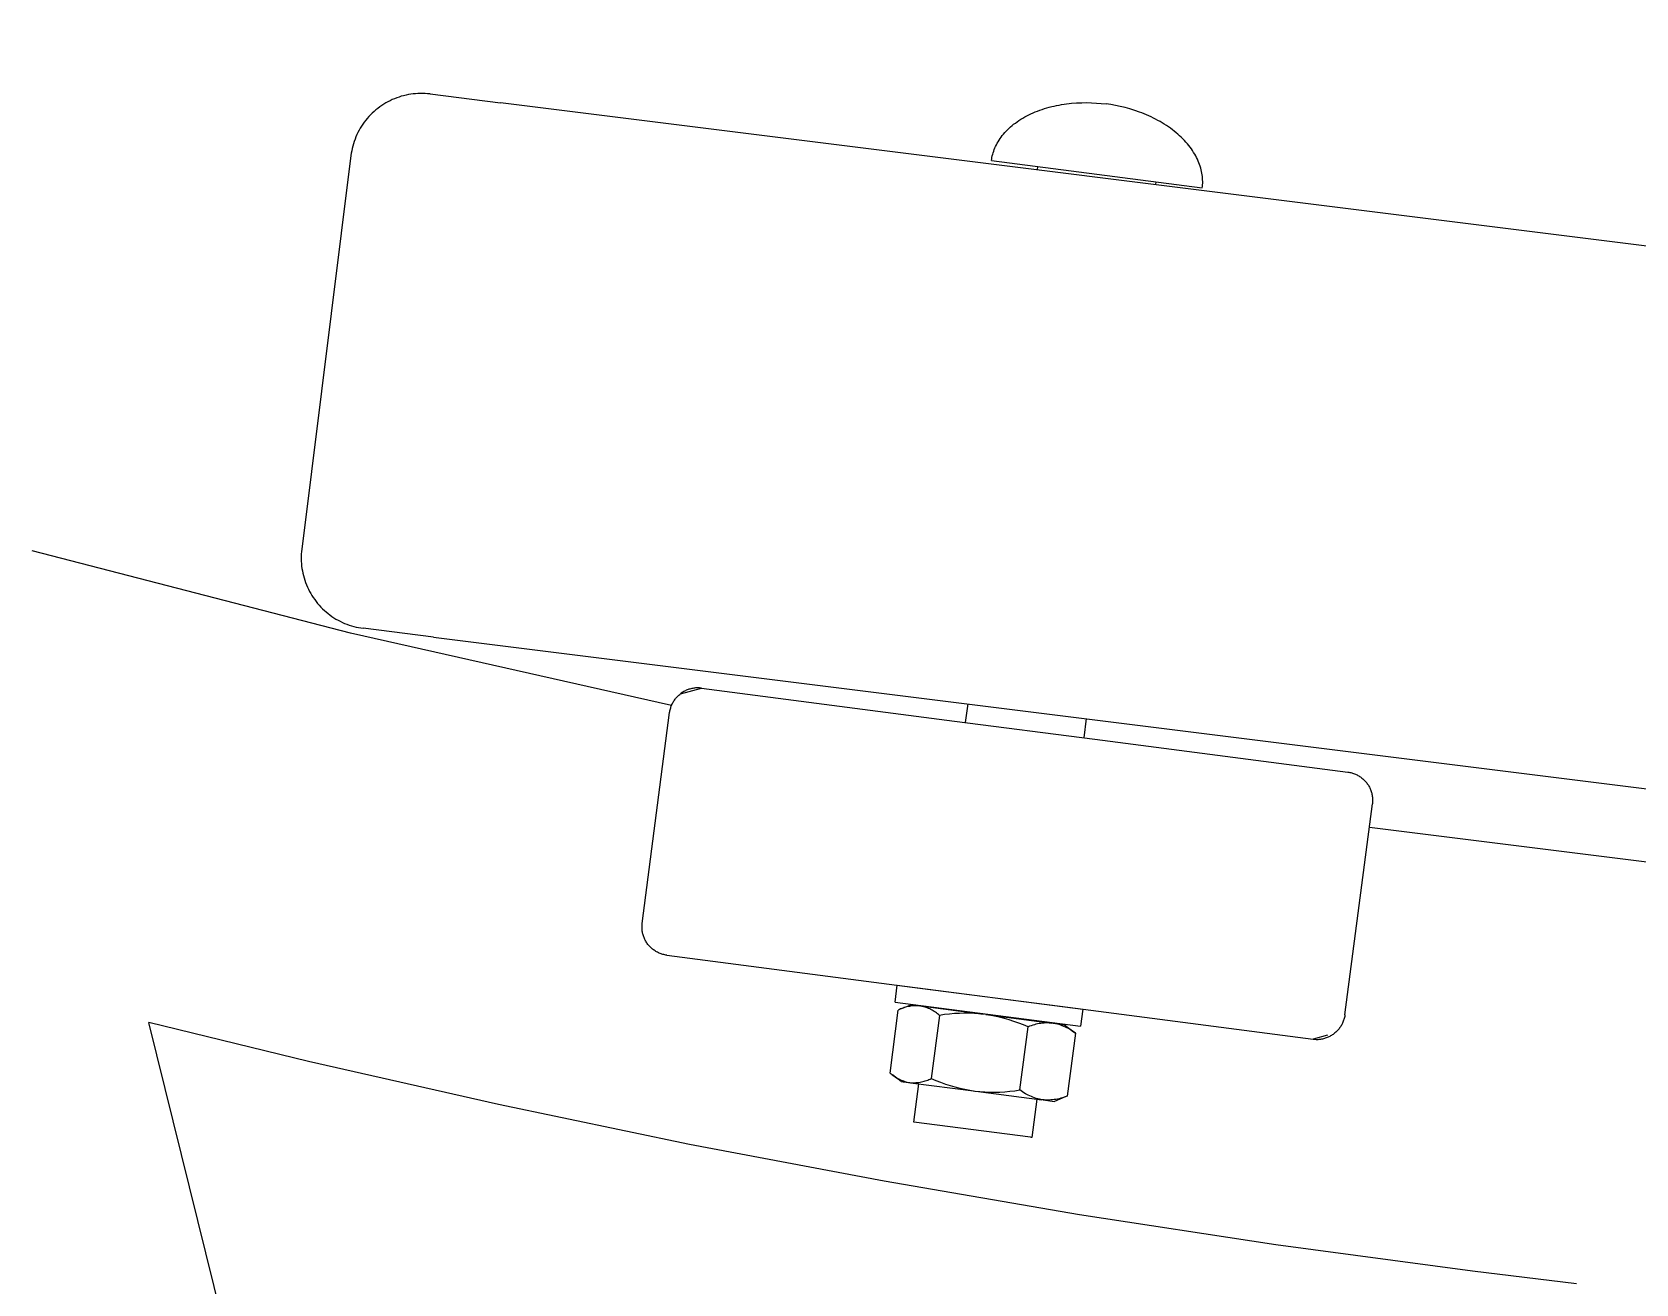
# Model space of a CAD drawing. Header units: inches. Extents: x -7 to 144, y -3 to 95.
# Drawn here: x 67.449 to 71.905, y 73.296 to 76.774 of the extents above; entities that cross this region are included whole.
import ezdxf

# ---------------------------------------------------------------- set-up
doc = ezdxf.new("R2010")
doc.units = ezdxf.units.IN
doc.layers.add('ZANO_R', color=7, linetype='Continuous', lineweight=0)
doc.layers.add('ZANO_W', color=1, linetype='Continuous', lineweight=0)
doc.styles.get("Standard").update_dxf_attribs({"font": 'arial.ttf'})
doc.dimstyles.new('amerykanie', dxfattribs={"dimtxt": 50, "dimasz": 50, "dimexe": 0.5, "dimexo": 0.5, "dimgap": 1, "dimtad": 1, "dimdec": 0, "dimzin": 0, "dimlunit": 5, "dimtxsty": 'Standard', "dimcen": 0.09, "dimclrd": 1, "dimclre": 1, "dimclrt": 1, "dimazin": 0, "dimtfac": 1, "dimtdec": 0, "dimtmove": 0, "dimatfit": 3, "dimfxl": 1, "dimtzin": 0, "dimarcsym": 1})

# ---------------------------------------------------------------- blocks, each defined once
blk = doc.blocks.new('*D356')
at = {"layer": 'ZANO_W', "color": 1, "lineweight": -2}
for p, q in [((66.7749, 83.7134), (66.7749, 80.4196)), ((84.2222, 74.8805), (84.2222, 81.4196)), ((67.7749, 80.9196), (83.2222, 80.9196))]:
    blk.add_line(p, q, dxfattribs=at)
at = {"layer": 'ZANO_W', "color": 1}
for points in [[(67.7749, 81.0863), (67.7749, 80.753), (66.7749, 80.9196)], [(83.2222, 80.753), (83.2222, 81.0863), (84.2222, 80.9196)]]:
    blk.add_solid(points, dxfattribs=at)
at = {"layer": 'ZANO_W', "color": 1, "insert": (75.4986, 82.0659), "char_height": 1.25, "attachment_point": 5}
blk.add_mtext('17 7/16', dxfattribs=at)

msp = doc.modelspace()

# ---------------------------------------------------------------- linework, layer by layer
at = {"layer": 'ZANO_R'}
for p, q in [((68.44994, 76.58581), (68.44386, 76.58295)), ((68.45612, 76.58846), (68.44994, 76.58581)), ((68.46238, 76.59089), (68.45612, 76.58846)), ((68.46873, 76.59311), (68.46238, 76.59089)), ((68.47514, 76.59512), (68.46873, 76.59311)), ((68.48163, 76.5969), (68.47514, 76.59512)), ((68.48816, 76.59846), (68.48163, 76.5969)), ((68.49475, 76.59979), (68.48816, 76.59846)), ((68.50138, 76.6009), (68.49475, 76.59979)), ((68.50804, 76.60179), (68.50138, 76.6009)), ((68.51473, 76.60244), (68.50804, 76.60179)), ((68.52144, 76.60287), (68.51473, 76.60244)), ((68.52816, 76.60307), (68.52144, 76.60287)), ((68.53488, 76.60303), (68.52816, 76.60307)), ((68.5416, 76.60277), (68.53488, 76.60303)), ((68.5483, 76.60228), (68.5416, 76.60277)), ((68.55499, 76.60156), (68.5483, 76.60228)), ((68.55508, 76.60155), (68.55499, 76.60156)), ((68.55508, 76.60155), (68.75032, 76.57715)), ((68.38968, 76.54371), (68.38507, 76.53882)), ((68.39446, 76.54844), (68.38968, 76.54371)), ((68.39939, 76.553), (68.39446, 76.54844)), ((68.40448, 76.55739), (68.39939, 76.553)), ((68.40972, 76.56161), (68.40448, 76.55739)), ((68.41509, 76.56565), (68.40972, 76.56161)), ((68.4206, 76.5695), (68.41509, 76.56565)), ((68.42624, 76.57316), (68.4206, 76.5695)), ((68.432, 76.57662), (68.42624, 76.57316)), ((68.43787, 76.57989), (68.432, 76.57662)), ((68.44386, 76.58295), (68.43787, 76.57989)), ((75.00091, 75.79602), (68.75032, 76.57715)), ((70.20677, 76.53764), (70.2124, 76.54068)), ((70.2124, 76.54068), (70.21816, 76.54361)), ((70.21816, 76.54361), (70.22405, 76.54643)), ((70.22405, 76.54643), (70.23006, 76.54914)), ((70.23006, 76.54914), (70.23618, 76.55174)), ((70.23618, 76.55174), (70.24241, 76.55421)), ((70.24241, 76.55421), (70.24874, 76.55656)), ((70.24874, 76.55656), (70.25517, 76.5588)), ((70.25517, 76.5588), (70.26168, 76.5609)), ((70.26168, 76.5609), (70.26828, 76.56289)), ((70.26828, 76.56289), (70.27494, 76.56475)), ((70.27494, 76.56475), (70.28168, 76.56648)), ((70.28168, 76.56648), (70.28847, 76.56808)), ((70.28847, 76.56808), (70.29532, 76.56956)), ((70.29532, 76.56956), (70.30221, 76.57091)), ((70.30221, 76.57091), (70.30914, 76.57213)), ((70.30914, 76.57213), (70.31609, 76.57322)), ((70.31609, 76.57322), (70.32308, 76.57419)), ((70.32308, 76.57419), (70.33007, 76.57503)), ((70.33007, 76.57503), (70.33708, 76.57575)), ((70.33708, 76.57575), (70.35109, 76.57683)), ((70.35109, 76.57683), (70.36506, 76.57742)), ((70.36506, 76.57742), (70.37894, 76.57756)), ((70.37894, 76.57756), (70.39267, 76.57725)), ((70.39267, 76.57725), (70.40623, 76.57653)), ((70.40623, 76.57653), (70.41956, 76.5754)), ((70.41956, 76.5754), (70.43264, 76.5739)), ((70.44567, 76.57201), (70.43264, 76.5739)), ((70.45885, 76.56969), (70.44567, 76.57201)), ((70.47214, 76.56693), (70.45885, 76.56969)), ((70.4855, 76.56372), (70.47214, 76.56693)), ((70.49888, 76.56004), (70.4855, 76.56372)), ((70.51223, 76.5559), (70.49888, 76.56004)), ((70.52551, 76.55128), (70.51223, 76.5559)), ((70.53209, 76.5488), (70.52551, 76.55128)), ((70.53864, 76.54619), (70.53209, 76.5488)), ((70.54515, 76.54347), (70.53864, 76.54619)), ((70.55159, 76.54064), (70.54515, 76.54347)), ((70.55798, 76.53769), (70.55159, 76.54064)), ((68.35782, 76.5006), (68.3547, 76.49464)), ((68.36114, 76.50644), (68.35782, 76.5006)), ((68.36466, 76.51217), (68.36114, 76.50644)), ((68.36837, 76.51777), (68.36466, 76.51217)), ((68.37228, 76.52324), (68.36837, 76.51777)), ((68.37636, 76.52858), (68.37228, 76.52324)), ((68.38063, 76.53377), (68.37636, 76.52858)), ((68.38507, 76.53882), (68.38063, 76.53377)), ((70.15124, 76.49412), (70.15495, 76.49815)), ((70.15495, 76.49815), (70.15883, 76.50213)), ((70.15883, 76.50213), (70.16288, 76.50604)), ((70.16288, 76.50604), (70.16711, 76.50988)), ((70.16711, 76.50988), (70.17151, 76.51365)), ((70.17151, 76.51365), (70.17607, 76.51734)), ((70.17607, 76.51734), (70.1808, 76.52095)), ((70.1808, 76.52095), (70.18569, 76.52448)), ((70.18569, 76.52448), (70.19074, 76.52791)), ((70.19074, 76.52791), (70.19594, 76.53125)), ((70.19594, 76.53125), (70.20128, 76.5345)), ((70.20128, 76.5345), (70.20677, 76.53764)), ((70.5643, 76.53462), (70.55798, 76.53769)), ((70.57054, 76.53145), (70.5643, 76.53462)), ((70.5767, 76.52816), (70.57054, 76.53145)), ((70.58277, 76.52477), (70.5767, 76.52816)), ((70.58874, 76.52127), (70.58277, 76.52477)), ((70.59461, 76.51766), (70.58874, 76.52127)), ((70.60037, 76.51396), (70.59461, 76.51766)), ((70.60601, 76.51016), (70.60037, 76.51396)), ((70.61153, 76.50627), (70.60601, 76.51016)), ((70.61692, 76.50229), (70.61153, 76.50627)), ((70.62218, 76.49822), (70.61692, 76.50229)), ((70.6273, 76.49406), (70.62218, 76.49822)), ((68.33876, 76.45049), (68.33737, 76.44391)), ((68.34039, 76.45701), (68.33876, 76.45049)), ((68.34223, 76.46347), (68.34039, 76.45701)), ((68.3443, 76.46987), (68.34223, 76.46347)), ((68.34658, 76.47619), (68.3443, 76.46987)), ((68.34907, 76.48244), (68.34658, 76.47619)), ((68.35178, 76.48859), (68.34907, 76.48244)), ((68.3547, 76.49464), (68.35178, 76.48859)), ((70.12221, 76.44723), (70.12397, 76.4516)), ((70.12397, 76.4516), (70.1259, 76.45597)), ((70.1259, 76.45597), (70.12801, 76.46032)), ((70.12801, 76.46032), (70.13029, 76.46465)), ((70.13029, 76.46465), (70.13275, 76.46896)), ((70.13275, 76.46896), (70.13538, 76.47325)), ((70.13538, 76.47325), (70.1382, 76.4775)), ((70.1382, 76.4775), (70.14119, 76.48172)), ((70.14119, 76.48172), (70.14436, 76.4859)), ((70.14436, 76.4859), (70.14771, 76.49004)), ((70.14771, 76.49004), (70.15124, 76.49412)), ((70.63227, 76.48983), (70.6273, 76.49406)), ((70.63709, 76.48552), (70.63227, 76.48983)), ((70.64175, 76.48115), (70.63709, 76.48552)), ((70.64626, 76.47671), (70.64175, 76.48115)), ((70.6506, 76.4722), (70.64626, 76.47671)), ((70.65477, 76.46764), (70.6506, 76.4722)), ((70.65877, 76.46303), (70.65477, 76.46764)), ((70.6626, 76.45838), (70.65877, 76.46303)), ((70.66625, 76.45368), (70.6626, 76.45838)), ((70.66972, 76.44894), (70.66625, 76.45368)), ((68.33524, 76.43064), (68.19855, 75.33679)), ((68.33619, 76.4373), (68.33524, 76.43064)), ((68.33737, 76.44391), (68.33619, 76.4373)), ((70.11447, 76.41672), (70.11511, 76.42104)), ((70.11447, 76.41672), (70.7001, 76.34066)), ((70.11511, 76.42104), (70.11589, 76.42538)), ((70.11589, 76.42538), (70.11683, 76.42974)), ((70.11683, 76.42974), (70.11793, 76.4341)), ((70.11793, 76.4341), (70.11919, 76.43848)), ((70.11919, 76.43848), (70.12062, 76.44285)), ((70.12062, 76.44285), (70.12221, 76.44723)), ((70.67301, 76.44417), (70.66972, 76.44894)), ((70.67611, 76.43938), (70.67301, 76.44417)), ((70.67904, 76.43456), (70.67611, 76.43938)), ((70.68177, 76.42973), (70.67904, 76.43456)), ((70.68433, 76.42489), (70.68177, 76.42973)), ((70.68669, 76.42004), (70.68433, 76.42489)), ((70.68888, 76.41518), (70.68669, 76.42004)), ((70.69087, 76.41033), (70.68888, 76.41518)), ((70.69269, 76.40549), (70.69087, 76.41033)), ((70.24211, 76.39072), (70.24331, 76.39998)), ((70.69432, 76.40066), (70.69269, 76.40549)), ((70.69578, 76.39584), (70.69432, 76.40066)), ((70.69705, 76.39104), (70.69578, 76.39584)), ((70.69815, 76.38627), (70.69705, 76.39104)), ((70.69907, 76.38153), (70.69815, 76.38627)), ((70.69983, 76.37681), (70.69907, 76.38153)), ((70.70041, 76.37214), (70.69983, 76.37681)), ((70.70083, 76.3675), (70.70041, 76.37214)), ((70.70109, 76.3629), (70.70083, 76.3675)), ((70.7012, 76.35835), (70.70109, 76.3629)), ((70.57126, 76.35739), (70.57027, 76.34971)), ((70.7001, 76.34066), (70.70059, 76.345)), ((70.70059, 76.345), (70.70094, 76.3494)), ((70.70094, 76.3494), (70.70114, 76.35385)), ((70.70114, 76.35385), (70.7012, 76.35835)), ((68.19855, 75.33679), (68.19783, 75.3301)), ((68.33413, 75.10347), (67.44946, 75.3326)), ((68.19707, 75.31668), (68.19704, 75.30996)), ((68.19704, 75.30996), (68.19724, 75.30324)), ((68.19733, 75.3234), (68.19707, 75.31668)), ((68.19724, 75.30324), (68.19766, 75.29654)), ((68.19783, 75.3301), (68.19733, 75.3234)), ((68.19766, 75.29654), (68.19832, 75.28985)), ((68.19832, 75.28985), (68.1992, 75.28318)), ((68.1992, 75.28318), (68.20031, 75.27655)), ((68.20031, 75.27655), (68.20165, 75.26997)), ((68.20165, 75.26997), (68.20321, 75.26343)), ((68.20321, 75.26343), (68.20499, 75.25695)), ((68.20499, 75.25695), (68.20699, 75.25053)), ((68.20699, 75.25053), (68.20921, 75.24419)), ((68.20921, 75.24419), (68.21165, 75.23792)), ((68.21165, 75.23792), (68.2143, 75.23174)), ((68.2143, 75.23174), (68.21716, 75.22566)), ((68.21716, 75.22566), (68.22022, 75.21968)), ((68.22022, 75.21968), (68.22349, 75.2138)), ((68.22349, 75.2138), (68.22695, 75.20804)), ((68.22695, 75.20804), (68.23061, 75.2024)), ((68.23061, 75.2024), (68.23446, 75.19689)), ((68.23446, 75.19689), (68.2385, 75.19152)), ((68.2385, 75.19152), (68.24271, 75.18628)), ((68.24271, 75.18628), (68.24711, 75.1812)), ((68.24711, 75.1812), (68.25167, 75.17626)), ((68.25167, 75.17626), (68.2564, 75.17149)), ((68.2564, 75.17149), (68.26129, 75.16687)), ((68.26129, 75.16687), (68.26633, 75.16243)), ((68.26633, 75.16243), (68.27153, 75.15817)), ((68.27153, 75.15817), (68.27686, 75.15408)), ((68.27686, 75.15408), (68.28234, 75.15018)), ((68.28234, 75.15018), (68.28794, 75.14646)), ((68.28794, 75.14646), (68.29367, 75.14294)), ((68.29367, 75.14294), (68.29951, 75.13962)), ((68.29951, 75.13962), (68.30546, 75.1365)), ((68.30546, 75.1365), (68.31152, 75.13358)), ((68.31152, 75.13358), (68.31767, 75.13088)), ((68.31767, 75.13088), (68.32391, 75.12838)), ((68.32391, 75.12838), (68.33023, 75.1261)), ((68.33023, 75.1261), (68.33663, 75.12403)), ((68.33663, 75.12403), (68.3431, 75.12219)), ((68.3431, 75.12219), (68.34962, 75.12057)), ((68.34962, 75.12057), (68.35619, 75.11917)), ((68.35619, 75.11917), (68.36281, 75.11799)), ((68.36281, 75.11799), (68.36947, 75.11705)), ((68.5648, 75.09264), (68.36945, 75.11705)), ((69.22563, 74.90249), (68.33413, 75.10347)), ((68.5648, 75.09264), (74.81539, 74.3115)), ((69.25052, 74.93519), (69.3087, 74.95089)), ((69.25267, 74.9368), (69.25052, 74.93519)), ((69.25489, 74.93833), (69.25267, 74.9368)), ((69.25715, 74.93978), (69.25489, 74.93833)), ((69.25946, 74.94115), (69.25715, 74.93978)), ((69.26182, 74.94245), (69.25946, 74.94115)), ((69.26421, 74.94366), (69.26182, 74.94245)), ((69.26665, 74.94479), (69.26421, 74.94366)), ((69.26913, 74.94584), (69.26665, 74.94479)), ((69.27164, 74.9468), (69.26913, 74.94584)), ((69.27418, 74.94768), (69.27164, 74.9468)), ((69.27675, 74.94847), (69.27418, 74.94768)), ((69.27935, 74.94917), (69.27675, 74.94847)), ((69.28197, 74.94978), (69.27935, 74.94917)), ((69.2846, 74.9503), (69.28197, 74.94978)), ((69.28726, 74.95073), (69.2846, 74.9503)), ((69.28993, 74.95107), (69.28726, 74.95073)), ((69.2926, 74.95132), (69.28993, 74.95107)), ((69.29529, 74.95148), (69.2926, 74.95132)), ((69.29797, 74.95154), (69.29529, 74.95148)), ((69.30066, 74.95152), (69.29797, 74.95154)), ((69.30335, 74.9514), (69.30066, 74.95152)), ((69.30603, 74.95119), (69.30335, 74.9514)), ((69.3087, 74.95089), (69.30603, 74.95119)), ((69.3087, 74.95089), (70.01146, 74.85958)), ((69.22192, 74.89088), (69.22258, 74.89349)), ((69.22258, 74.89349), (69.22333, 74.89607)), ((69.22333, 74.89607), (69.22417, 74.89863)), ((69.22417, 74.89863), (69.22509, 74.90115)), ((69.22509, 74.90115), (69.2261, 74.90364)), ((69.2261, 74.90364), (69.2272, 74.9061)), ((69.2272, 74.9061), (69.22838, 74.90851)), ((69.22838, 74.90851), (69.22964, 74.91089)), ((69.22964, 74.91089), (69.23098, 74.91322)), ((69.23098, 74.91322), (69.2324, 74.9155)), ((69.2324, 74.9155), (69.23389, 74.91774)), ((69.23389, 74.91774), (69.23547, 74.91992)), ((69.23547, 74.91992), (69.23711, 74.92205)), ((69.23711, 74.92205), (69.23883, 74.92411)), ((69.23883, 74.92411), (69.24061, 74.92612)), ((69.24061, 74.92612), (69.24247, 74.92807)), ((69.24247, 74.92807), (69.24439, 74.92995)), ((69.24439, 74.92995), (69.24637, 74.93177)), ((69.24637, 74.93177), (69.24841, 74.93352)), ((69.24841, 74.93352), (69.25052, 74.93519)), ((70.04272, 74.85552), (70.04942, 74.9071)), ((69.14438, 74.29732), (69.22047, 74.88295)), ((69.22047, 74.88295), (69.22086, 74.88561)), ((69.22086, 74.88561), (69.22135, 74.88826)), ((69.22135, 74.88826), (69.22192, 74.89088)), ((70.01146, 74.85958), (70.40187, 74.80885)), ((70.37758, 74.86609), (70.37067, 74.8129)), ((70.40187, 74.80885), (71.10463, 74.71754)), ((71.10463, 74.71754), (71.10729, 74.71715)), ((71.10729, 74.71715), (71.10993, 74.71667)), ((71.10993, 74.71667), (71.11255, 74.71609)), ((71.11255, 74.71609), (71.11516, 74.71543)), ((71.11516, 74.71543), (71.11774, 74.71468)), ((71.11774, 74.71468), (71.12029, 74.71385)), ((71.12029, 74.71385), (71.12281, 74.71292)), ((71.12281, 74.71292), (71.1253, 74.71191)), ((71.1253, 74.71191), (71.12776, 74.71082)), ((71.12776, 74.71082), (71.13017, 74.70964)), ((71.13017, 74.70964), (71.13255, 74.70838)), ((71.13255, 74.70838), (71.13488, 74.70704)), ((71.13488, 74.70704), (71.13716, 74.70563)), ((71.13716, 74.70563), (71.13939, 74.70413)), ((71.13939, 74.70413), (71.14158, 74.70256)), ((71.14158, 74.70256), (71.1437, 74.70091)), ((71.1437, 74.70091), (71.14577, 74.6992)), ((71.14577, 74.6992), (71.14778, 74.69741)), ((71.14778, 74.69741), (71.14973, 74.69556)), ((71.14973, 74.69556), (71.15162, 74.69364)), ((71.15162, 74.69364), (71.15343, 74.69166)), ((71.15343, 74.69166), (71.15518, 74.68961)), ((71.15518, 74.68961), (71.15686, 74.68751)), ((71.15686, 74.68751), (71.15846, 74.68535)), ((71.15846, 74.68535), (71.15999, 74.68314)), ((71.15999, 74.68314), (71.16145, 74.68088)), ((71.16145, 74.68088), (71.16282, 74.67857)), ((71.16282, 74.67857), (71.16412, 74.67621)), ((71.16412, 74.67621), (71.16533, 74.67381)), ((71.16533, 74.67381), (71.16647, 74.67137)), ((71.16647, 74.67137), (71.16751, 74.66889)), ((71.16751, 74.66889), (71.16848, 74.66638)), ((71.09647, 74.04368), (71.17257, 74.62931)), ((71.16848, 74.66638), (71.16935, 74.66384)), ((71.16935, 74.66384), (71.17014, 74.66127)), ((71.17014, 74.66127), (71.17084, 74.65867)), ((71.17084, 74.65867), (71.17145, 74.65605)), ((71.17145, 74.65605), (71.17198, 74.65341)), ((71.17198, 74.65341), (71.17241, 74.65076)), ((71.17241, 74.65076), (71.17275, 74.64809)), ((71.17287, 74.63198), (71.17257, 74.62931)), ((71.17275, 74.64809), (71.173, 74.64541)), ((71.17308, 74.63466), (71.17287, 74.63198)), ((71.173, 74.64541), (71.17316, 74.64273)), ((71.1732, 74.63735), (71.17308, 74.63466)), ((71.17316, 74.64273), (71.17322, 74.64004)), ((71.17322, 74.64004), (71.1732, 74.63735)), ((72.06257, 74.45134), (71.16409, 74.56407)), ((69.14373, 74.28658), (69.14375, 74.28928)), ((69.14379, 74.28389), (69.14373, 74.28658)), ((69.14375, 74.28928), (69.14387, 74.29196)), ((69.14395, 74.28121), (69.14379, 74.28389)), ((69.14387, 74.29196), (69.14408, 74.29465)), ((69.1442, 74.27853), (69.14395, 74.28121)), ((69.14408, 74.29465), (69.14438, 74.29732)), ((69.14454, 74.27586), (69.1442, 74.27853)), ((69.14497, 74.2732), (69.14454, 74.27586)), ((69.1455, 74.27056), (69.14497, 74.2732)), ((69.14611, 74.26794), (69.1455, 74.27056)), ((69.14681, 74.26534), (69.14611, 74.26794)), ((69.1476, 74.26277), (69.14681, 74.26534)), ((69.14848, 74.26022), (69.1476, 74.26277)), ((69.14945, 74.25771), (69.14848, 74.26022)), ((69.1505, 74.25523), (69.14945, 74.25771)), ((69.15163, 74.25279), (69.1505, 74.25523)), ((69.15285, 74.25039), (69.15163, 74.25279)), ((69.15414, 74.24803), (69.15285, 74.25039)), ((69.15552, 74.24572), (69.15414, 74.24803)), ((69.15698, 74.24345), (69.15552, 74.24572)), ((69.15851, 74.24124), (69.15698, 74.24345)), ((69.16012, 74.23908), (69.15851, 74.24124)), ((69.1618, 74.23698), (69.16012, 74.23908)), ((69.16355, 74.23493), (69.1618, 74.23698)), ((69.16537, 74.23295), (69.16355, 74.23493)), ((69.16726, 74.23103), (69.16537, 74.23295)), ((69.16921, 74.22918), (69.16726, 74.23103)), ((69.17122, 74.22739), (69.16921, 74.22918)), ((69.1733, 74.22567), (69.17122, 74.22739)), ((69.17543, 74.22403), (69.1733, 74.22567)), ((69.17761, 74.22246), (69.17543, 74.22403)), ((69.17984, 74.22097), (69.17761, 74.22246)), ((69.18212, 74.21956), (69.17984, 74.22097)), ((69.18444, 74.21823), (69.18212, 74.21956)), ((69.18681, 74.21697), (69.18444, 74.21823)), ((69.18922, 74.2158), (69.18681, 74.21697)), ((69.19167, 74.21471), (69.18922, 74.2158)), ((69.19416, 74.2137), (69.19167, 74.21471)), ((69.19668, 74.21278), (69.19416, 74.2137)), ((69.19923, 74.21194), (69.19668, 74.21278)), ((69.2018, 74.2112), (69.19923, 74.21194)), ((69.2044, 74.21054), (69.2018, 74.2112)), ((69.20703, 74.20997), (69.2044, 74.21054)), ((69.20966, 74.20948), (69.20703, 74.20997)), ((69.21232, 74.20909), (69.20966, 74.20948)), ((69.21232, 74.20909), (69.91507, 74.11778)), ((69.84655, 74.07877), (69.85264, 74.12562)), ((69.85268, 74.12561), (69.85264, 74.12562)), ((69.85264, 74.12562), (69.85264, 74.12562)), ((69.85264, 74.12562), (70.36795, 74.05869)), ((69.91507, 74.11778), (70.30549, 74.06705)), ((69.94634, 74.11345), (69.94637, 74.11372)), ((69.83285, 73.88141), (69.85559, 74.0565)), ((69.84656, 74.07877), (69.84655, 74.07877)), ((69.84655, 74.07877), (70.36187, 74.01184)), ((69.8466, 74.07876), (69.84656, 74.07877)), ((69.85884, 74.05809), (69.85559, 74.0565)), ((69.86215, 74.05958), (69.85884, 74.05809)), ((69.8655, 74.06096), (69.86215, 74.05958)), ((69.86314, 74.05975), (69.89084, 74.07128)), ((69.86889, 74.06223), (69.8655, 74.06096)), ((69.87233, 74.06339), (69.86889, 74.06223)), ((69.8758, 74.06443), (69.87233, 74.06339)), ((69.87931, 74.06535), (69.8758, 74.06443)), ((69.88284, 74.06616), (69.87931, 74.06535)), ((69.8864, 74.06685), (69.88284, 74.06616)), ((69.88998, 74.06743), (69.8864, 74.06685)), ((69.89358, 74.06788), (69.88998, 74.06743)), ((69.89084, 74.07128), (69.89084, 74.07128)), ((69.89084, 74.07128), (69.89084, 74.07128)), ((69.89084, 74.07128), (69.89084, 74.07128)), ((69.89084, 74.07128), (69.89085, 74.07128)), ((69.89085, 74.07128), (69.8909, 74.07127)), ((69.8909, 74.07127), (69.89115, 74.07124)), ((69.89115, 74.07124), (69.89224, 74.0711)), ((69.89224, 74.0711), (69.89668, 74.07052)), ((69.89719, 74.06822), (69.89358, 74.06788)), ((69.89668, 74.07052), (69.91376, 74.0683)), ((69.9008, 74.06843), (69.89719, 74.06822)), ((69.90443, 74.06853), (69.9008, 74.06843)), ((69.90805, 74.06851), (69.90443, 74.06853)), ((69.91168, 74.06837), (69.90805, 74.06851)), ((69.91529, 74.0681), (69.91168, 74.06837)), ((69.91885, 74.06743), (69.91529, 74.0681)), ((69.91699, 74.06788), (70.09217, 74.04513)), ((69.92239, 74.06665), (69.91885, 74.06743)), ((69.9259, 74.06574), (69.92239, 74.06665)), ((69.92938, 74.06472), (69.9259, 74.06574)), ((69.93283, 74.06359), (69.92938, 74.06472)), ((69.93623, 74.06234), (69.93283, 74.06359)), ((69.93959, 74.06098), (69.93623, 74.06234)), ((69.94291, 74.05952), (69.93959, 74.06098)), ((69.94003, 74.06489), (69.94026, 74.0666)), ((69.94617, 74.05794), (69.94291, 74.05952)), ((69.94938, 74.05625), (69.94617, 74.05794)), ((69.95253, 74.05446), (69.94938, 74.05625)), ((69.95562, 74.05257), (69.95253, 74.05446)), ((69.95865, 74.05057), (69.95562, 74.05257)), ((69.96161, 74.04848), (69.95865, 74.05057)), ((69.9645, 74.04629), (69.96161, 74.04848)), ((69.96731, 74.04401), (69.9645, 74.04629)), ((69.99777, 74.0454), (69.98388, 74.04373)), ((70.01171, 74.04663), (69.99777, 74.0454)), ((70.02567, 74.04741), (70.01171, 74.04663)), ((70.03966, 74.04775), (70.02567, 74.04741)), ((70.05365, 74.04765), (70.03966, 74.04775)), ((70.06763, 74.04711), (70.05365, 74.04765)), ((70.08158, 74.04612), (70.06763, 74.04711)), ((70.0955, 74.0447), (70.08158, 74.04612)), ((70.10932, 74.04252), (70.0955, 74.0447)), ((70.27433, 74.0711), (70.27429, 74.07086)), ((70.30549, 74.06705), (71.00824, 73.97574)), ((70.368, 74.05869), (70.36191, 74.01183)), ((68.21719, 73.91366), (67.77372, 74.02204)), ((68.75728, 70.04671), (67.77372, 74.02204)), ((69.97005, 74.04163), (69.94731, 73.86654)), ((69.97005, 74.04163), (69.96731, 74.04401)), ((69.98388, 74.04373), (69.97005, 74.04163)), ((70.09909, 74.04423), (70.28241, 74.02042)), ((70.12306, 74.03991), (70.10932, 74.04252)), ((70.13672, 74.03686), (70.12306, 74.03991)), ((70.15027, 74.03339), (70.13672, 74.03686)), ((70.1637, 74.02948), (70.15027, 74.03339)), ((70.17701, 74.02516), (70.1637, 74.02948)), ((70.19017, 74.02041), (70.17701, 74.02516)), ((70.20317, 74.01525), (70.19017, 74.02041)), ((70.19326, 73.8346), (70.216, 74.00969)), ((70.216, 74.00969), (70.20317, 74.01525)), ((70.22031, 74.01144), (70.216, 74.00969)), ((70.22467, 74.01305), (70.22031, 74.01144)), ((70.22909, 74.01451), (70.22467, 74.01305)), ((70.23355, 74.01583), (70.22909, 74.01451)), ((70.23805, 74.01699), (70.23355, 74.01583)), ((70.24259, 74.018), (70.23805, 74.01699)), ((70.24715, 74.01886), (70.24259, 74.018)), ((70.25175, 74.01957), (70.24715, 74.01886)), ((70.25637, 74.02012), (70.25175, 74.01957)), ((70.261, 74.02052), (70.25637, 74.02012)), ((70.26564, 74.02077), (70.261, 74.02052)), ((70.27029, 74.02085), (70.26564, 74.02077)), ((70.26821, 74.024), (70.26799, 74.0223)), ((70.27494, 74.02079), (70.27029, 74.02085)), ((70.27958, 74.02056), (70.27494, 74.02079)), ((70.28422, 74.02019), (70.27958, 74.02056)), ((70.28883, 74.01936), (70.28425, 74.02018)), ((70.28611, 74.01994), (70.31718, 74.01591)), ((70.29337, 74.01839), (70.28883, 74.01936)), ((70.29788, 74.01727), (70.29337, 74.01839)), ((70.30235, 74.016), (70.29788, 74.01727)), ((70.30678, 74.01458), (70.30235, 74.016)), ((70.31115, 74.01301), (70.30678, 74.01458)), ((70.31547, 74.01129), (70.31115, 74.01301)), ((70.31973, 74.00944), (70.31547, 74.01129)), ((70.31718, 74.01591), (70.34273, 73.99637)), ((70.32393, 74.00744), (70.31973, 74.00944)), ((70.32805, 74.0053), (70.32393, 74.00744)), ((70.33211, 74.00302), (70.32805, 74.0053)), ((70.33608, 74.00061), (70.33211, 74.00302)), ((70.33997, 73.99807), (70.33608, 74.00061)), ((71.07633, 74.00051), (71.07448, 73.99856)), ((71.07812, 74.00252), (71.07633, 74.00051)), ((71.07984, 74.00459), (71.07812, 74.00252)), ((71.08148, 74.00671), (71.07984, 74.00459)), ((71.08305, 74.00889), (71.08148, 74.00671)), ((71.08455, 74.01113), (71.08305, 74.00889)), ((71.08597, 74.01341), (71.08455, 74.01113)), ((71.08731, 74.01574), (71.08597, 74.01341)), ((71.08857, 74.01812), (71.08731, 74.01574)), ((71.08975, 74.02053), (71.08857, 74.01812)), ((71.09084, 74.02299), (71.08975, 74.02053)), ((71.09185, 74.02548), (71.09084, 74.02299)), ((71.09278, 74.02801), (71.09185, 74.02548)), ((71.09362, 74.03056), (71.09278, 74.02801)), ((71.09437, 74.03314), (71.09362, 74.03056)), ((71.09503, 74.03575), (71.09437, 74.03314)), ((71.0956, 74.03838), (71.09503, 74.03575)), ((71.09608, 74.04102), (71.0956, 74.03838)), ((71.09647, 74.04368), (71.09608, 74.04102)), ((70.34749, 73.99261), (70.32475, 73.81752)), ((70.34378, 73.9954), (70.33997, 73.99807)), ((70.34273, 73.99637), (70.34749, 73.99261)), ((70.34749, 73.99261), (70.34378, 73.9954)), ((71.04827, 73.98654), (71.00824, 73.97574)), ((71.00824, 73.97574), (71.01092, 73.97544)), ((71.01092, 73.97544), (71.0136, 73.97523)), ((71.0136, 73.97523), (71.01628, 73.97511)), ((71.01628, 73.97511), (71.01897, 73.97509)), ((71.01897, 73.97509), (71.02166, 73.97515)), ((71.02166, 73.97515), (71.02434, 73.97531)), ((71.02434, 73.97531), (71.02702, 73.97556)), ((71.02702, 73.97556), (71.02969, 73.9759)), ((71.02969, 73.9759), (71.03234, 73.97633)), ((71.03234, 73.97633), (71.03498, 73.97685)), ((71.03498, 73.97685), (71.0376, 73.97747)), ((71.0376, 73.97747), (71.04019, 73.97817)), ((71.04019, 73.97817), (71.04276, 73.97895)), ((71.04276, 73.97895), (71.04531, 73.97983)), ((71.04531, 73.97983), (71.04782, 73.98079)), ((71.04782, 73.98079), (71.05029, 73.98184)), ((71.05029, 73.98184), (71.05273, 73.98297)), ((71.05273, 73.98297), (71.05513, 73.98418)), ((71.05513, 73.98418), (71.05749, 73.98548)), ((71.05749, 73.98548), (71.0598, 73.98685)), ((71.0598, 73.98685), (71.06206, 73.98831)), ((71.06206, 73.98831), (71.06427, 73.98984)), ((71.06427, 73.98984), (71.06643, 73.99144)), ((71.06853, 73.99312), (71.06643, 73.99144)), ((71.07058, 73.99486), (71.06853, 73.99312)), ((71.07256, 73.99668), (71.07058, 73.99486)), ((71.07448, 73.99856), (71.07256, 73.99668)), ((68.74545, 73.79381), (68.21719, 73.91366)), ((69.83285, 73.88141), (69.83558, 73.87903)), ((69.83558, 73.87903), (69.8384, 73.87674)), ((69.8384, 73.87674), (69.84129, 73.87455)), ((69.86315, 73.85811), (69.83933, 73.87632)), ((69.84129, 73.87455), (69.84425, 73.87246)), ((69.84425, 73.87246), (69.84727, 73.87047)), ((69.84727, 73.87047), (69.85037, 73.86857)), ((69.85037, 73.86857), (69.85352, 73.86678)), ((69.85352, 73.86678), (69.85673, 73.8651)), ((69.94406, 73.86494), (69.94731, 73.86654)), ((69.94731, 73.86654), (69.96014, 73.86097)), ((69.85673, 73.8651), (69.85999, 73.86352)), ((69.85999, 73.86352), (69.86331, 73.86205)), ((69.86316, 73.85811), (69.86315, 73.85811)), ((69.86315, 73.85811), (69.86315, 73.85811)), ((69.86315, 73.85811), (69.86316, 73.85811)), ((69.86316, 73.85811), (69.86316, 73.85811)), ((69.86316, 73.85811), (69.86322, 73.8581)), ((69.86322, 73.8581), (69.86347, 73.85807)), ((69.86331, 73.86205), (69.86667, 73.86069)), ((69.86347, 73.85807), (69.86456, 73.85793)), ((69.86456, 73.85793), (69.86901, 73.85735)), ((69.86667, 73.86069), (69.87007, 73.85945)), ((69.86901, 73.85735), (69.88614, 73.85512)), ((69.87007, 73.85945), (69.87351, 73.85831)), ((69.87351, 73.85831), (69.87699, 73.85729)), ((69.87699, 73.85729), (69.8805, 73.85639)), ((69.8805, 73.85639), (69.88404, 73.8556)), ((69.88404, 73.8556), (69.88761, 73.85493)), ((69.88761, 73.85493), (69.89122, 73.85467)), ((69.88918, 73.85473), (70.06419, 73.832)), ((69.89122, 73.85467), (69.89484, 73.85453)), ((69.89484, 73.85453), (69.89847, 73.8545)), ((69.89847, 73.8545), (69.90209, 73.8546)), ((69.8985, 73.74512), (69.91235, 73.85172)), ((69.90209, 73.8546), (69.90571, 73.85482)), ((69.90571, 73.85482), (69.90932, 73.85515)), ((69.90932, 73.85515), (69.91292, 73.85561)), ((69.91292, 73.85561), (69.9165, 73.85618)), ((69.9165, 73.85618), (69.92006, 73.85687)), ((69.92006, 73.85687), (69.92359, 73.85768)), ((69.92359, 73.85768), (69.92709, 73.85861)), ((69.92709, 73.85861), (69.93057, 73.85965)), ((69.93057, 73.85965), (69.934, 73.8608)), ((69.934, 73.8608), (69.9374, 73.86207)), ((69.9374, 73.86207), (69.94075, 73.86345)), ((69.94075, 73.86345), (69.94406, 73.86494)), ((69.96014, 73.86097), (69.97315, 73.85581)), ((69.97315, 73.85581), (69.98631, 73.85107)), ((69.98631, 73.85107), (69.99961, 73.84674)), ((69.99961, 73.84674), (70.01305, 73.84284)), ((70.01305, 73.84284), (70.0266, 73.83936)), ((70.0266, 73.83936), (70.04025, 73.83632)), ((70.04025, 73.83632), (70.05399, 73.8337)), ((70.05399, 73.8337), (70.06781, 73.83153)), ((70.06781, 73.83153), (70.08173, 73.8301)), ((70.07093, 73.83112), (70.25481, 73.80724)), ((70.08173, 73.8301), (70.09569, 73.82912)), ((70.09569, 73.82912), (70.10966, 73.82857)), ((70.10966, 73.82857), (70.12365, 73.82847)), ((70.12365, 73.82847), (70.13764, 73.82881)), ((70.13764, 73.82881), (70.15161, 73.8296)), ((70.15161, 73.8296), (70.16554, 73.83082)), ((70.16554, 73.83082), (70.17943, 73.83249)), ((70.17943, 73.83249), (70.19326, 73.8346)), ((70.19698, 73.8318), (70.19326, 73.8346)), ((70.20078, 73.82913), (70.19698, 73.8318)), ((70.20468, 73.82659), (70.20078, 73.82913)), ((70.20866, 73.82418), (70.20468, 73.82659)), ((70.21271, 73.8219), (70.20866, 73.82418)), ((70.21684, 73.81977), (70.21271, 73.8219)), ((69.27575, 73.68339), (68.74545, 73.79381)), ((70.22104, 73.81777), (70.21684, 73.81977)), ((70.2253, 73.81591), (70.22104, 73.81777)), ((70.22962, 73.81419), (70.2253, 73.81591)), ((70.2403, 73.80913), (70.22646, 73.70252)), ((70.234, 73.81262), (70.22962, 73.81419)), ((70.23842, 73.8112), (70.234, 73.81262)), ((70.2429, 73.80993), (70.23842, 73.8112)), ((70.24741, 73.80881), (70.2429, 73.80993)), ((70.25196, 73.80784), (70.24741, 73.80881)), ((70.25653, 73.80702), (70.25196, 73.80784)), ((70.26117, 73.80664), (70.25653, 73.80702)), ((70.25843, 73.80677), (70.28949, 73.80274)), ((70.26581, 73.80642), (70.26117, 73.80664)), ((70.27046, 73.80635), (70.26581, 73.80642)), ((70.27511, 73.80643), (70.27046, 73.80635)), ((70.27975, 73.80668), (70.27511, 73.80643)), ((70.28439, 73.80708), (70.27975, 73.80668)), ((70.289, 73.80763), (70.28439, 73.80708)), ((70.2936, 73.80834), (70.289, 73.80763)), ((70.31919, 73.81509), (70.2895, 73.80274)), ((70.29817, 73.8092), (70.2936, 73.80834)), ((70.30271, 73.81021), (70.29817, 73.8092)), ((70.30721, 73.81138), (70.30271, 73.81021)), ((70.31167, 73.81269), (70.30721, 73.81138)), ((70.31608, 73.81415), (70.31167, 73.81269)), ((70.32044, 73.81576), (70.31608, 73.81415)), ((70.32475, 73.81752), (70.31919, 73.81509)), ((70.32475, 73.81752), (70.32044, 73.81576)), ((70.22313, 73.70295), (69.8985, 73.74512)), ((70.22563, 73.70263), (70.22313, 73.70295)), ((70.22627, 73.70255), (70.22563, 73.70263)), ((70.22642, 73.70253), (70.22627, 73.70255)), ((70.22645, 73.70252), (70.22642, 73.70253)), ((70.22645, 73.70252), (70.22646, 73.70252)), ((70.22646, 73.70252), (70.22645, 73.70252)), ((70.22646, 73.70252), (70.22646, 73.70252)), ((70.22646, 73.70252), (70.22646, 73.70252)), ((70.22646, 73.70252), (70.22646, 73.70252)), ((69.81636, 73.58084), (69.27575, 73.68339)), ((70.35872, 73.48794), (69.81636, 73.58084)), ((70.90398, 73.40449), (70.35872, 73.48794)), ((71.45062, 73.33069), (70.90398, 73.40449)), ((71.7396, 73.29564), (71.45062, 73.33069))]:
    msp.add_line(p, q, dxfattribs=at)

# ---------------------------------------------------------------- dimensions: what is measured, and where the dimension line sits
at = {"layer": 'ZANO_W'}
dim = msp.add_linear_dim(base=(84.22224, 80.91962), p1=(66.77486, 84.2134), p2=(84.22224, 74.38049), dimstyle='amerykanie', override={"dimtxt": 1.25, "dimasz": 1, "dimgap": 0.5, "dimdec": 4, "dimaunit": 1, "dimadec": 1, "dimtdec": 4, "dimtmove": 1, "dimfrac": 2}, dxfattribs=at)
dim.commit()
dim.dimension.update_dxf_attribs({"geometry": '*D356', "text_midpoint": (75.49855, 82.06594)})

doc.saveas('drawing.dxf')
